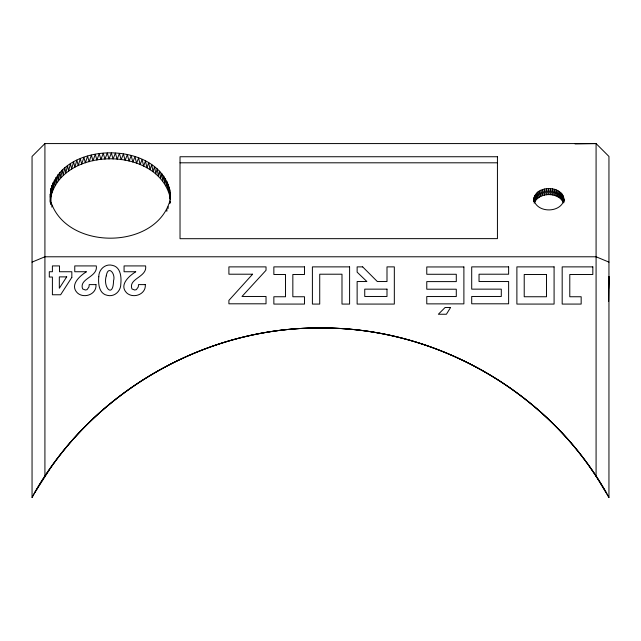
<?xml version="1.0" encoding="UTF-8"?>
<svg xmlns="http://www.w3.org/2000/svg" width="641" height="641" viewBox="0 0 641 641"><rect width="100%" height="100%" fill="white"/><g stroke="black" fill="none" stroke-linecap="round" stroke-linejoin="round"><path stroke-width="0.96" d="M50.302 196.907C53.716 137.27 170.21 138.304 170.362 199.159M51.088 196.226L51.136 188.27L51.544 194.191L50.327 201.971L50.31 193.975L50.479 200.12L51.136 188.27M51.12 204.439L50.31 193.975M608.63 301.542L608.95 276.543L608.63 288.554M50.551 202.476L50.591 199.704L50.639 202.684M170.129 202.973L170.177 201.09M563.856 201.058C564.825 183.959 531.774 184.576 533.921 201.955M169.753 203.005L170.378 195.409L170.346 199.111L170.242 192.54L170.25 199.079M51.953 185.465L51.544 194.191C66.664 145.972 158.063 147.077 170.065 197.164L169.833 189.688L169.52 194.319L169.152 186.86L168.695 191.499L168.198 184.071L167.605 188.726L166.981 181.339L166.251 186.01L165.514 178.663L164.641 183.366L163.784 176.067L162.782 180.81L161.82 173.559L160.683 178.342L159.617 171.155L158.351 175.987L157.189 168.855L155.803 173.743L154.545 166.676L153.039 171.628L151.701 164.633L150.082 169.657L148.664 162.726L146.949 167.822L145.459 160.971L143.64 166.147L142.094 159.377L140.179 164.633L138.576 157.942L136.581 163.287L134.939 156.676L132.863 162.117L131.181 155.595L129.041 161.131L127.335 154.689L125.131 160.322L123.409 153.968L121.157 159.713L119.418 153.439L117.135 159.288L115.396 153.103L113.08 159.056L111.342 152.959L109.01 159.024L107.287 153.007L104.948 159.184L103.241 153.247L100.909 159.537L99.235 153.68L96.911 160.09L95.277 154.305L92.977 160.827L91.391 155.114L89.123 161.748L87.585 156.116L85.365 162.854L83.883 157.285L81.728 164.144L80.301 158.639L78.218 165.594L76.864 160.154L74.853 167.213L73.571 161.836L71.656 168.992L70.454 163.663L68.635 170.923L67.513 165.642L65.799 172.99L64.765 167.75L63.179 175.185L62.225 169.993L60.767 177.501L59.909 172.341L58.579 179.929L57.826 174.801L56.64 182.461L55.975 177.357L54.942 185.073L54.381 179.993L53.499 187.765L53.035 182.701L52.746 189.96L51.953 185.465L52.097 192.1M563.679 202.476L563.912 199.199L563.912 200.937M51.024 204.295L51.136 202.548C67.513 250.447 155.13 250.118 169.833 201.13L169.921 202.989M51.833 207.115L51.953 205.36M168.046 208.613L168.198 206.747M166.804 211.346L166.981 209.479M563.776 200.617C559.905 213.237 536.918 212.996 533.921 199.912M534.193 203.149C538.809 191.915 558.055 191.747 563.383 202.46L563.383 196.394L563.727 202.917M32.05 497.424C88.314 394.327 203.029 326.894 320.5 328.008C437.971 326.894 552.686 394.327 608.95 497.424L608.95 156.444L596.082 143.576L44.918 143.576L32.05 156.444L32.05 497.424C88.33 394.319 203.037 326.934 320.5 328.008C436.056 326.99 549.049 392.108 606.17 492.544M34.83 492.544L50.319 468.339M50.158 468.563C111.286 380.121 217.796 325.724 325.283 328.048C429.558 328.881 531.501 382.821 590.842 468.563M32.05 262.113L44.918 256.785L596.082 256.785L608.95 262.113M575.057 143.904L596.082 143.576L596.082 476.255L608.95 497.424M180.025 162.806L497.432 162.806M590.682 468.339L596.082 476.255M563.383 202.46L562.726 195.056L562.726 201.122L561.82 193.79L561.82 199.856L560.683 192.621L560.683 198.686L559.337 191.571L559.337 197.636L557.806 190.657L557.806 196.723L556.116 189.888L556.116 195.962L554.297 189.295L554.297 195.361L552.382 188.879L552.382 194.944L550.403 188.638L550.403 194.704L548.4 188.59L548.4 194.656L546.404 188.734L546.404 194.8L544.449 189.063L544.449 195.128L542.582 189.576L542.582 195.641L540.82 190.257L540.82 196.322L539.209 191.098L539.209 197.164L537.767 192.084L537.767 198.149L536.525 193.189L536.525 199.263L535.499 194.415L535.499 200.481L534.722 195.721L534.722 201.787L534.193 197.083L534.193 201.418M533.921 198.494L534.081 201.29M51.136 202.548L51.224 204.543M50.31 196.843L50.407 202.436M50.319 199.72L50.327 202.588M563.776 197.789L563.776 201.25M44.918 143.576L44.918 476.255M98.794 276.776C98.081 283.594 98.946 293.682 107.191 295.317C114.427 297.288 120.941 291.094 120.812 283.915C121.518 277.104 120.676 267.017 112.447 265.358C105.204 263.395 98.666 269.581 98.794 276.776M106.286 275.846C102.656 287.464 113.225 298.682 113.537 280.758C115.909 273.667 107.984 264.605 106.286 275.846M95.982 284.612C96.887 294.291 84.219 298.954 77.489 293.017C69.364 285.077 79.716 275.934 86.495 271.736L74.757 271.736L74.757 265.919L96.286 265.919C98.185 277.208 78.595 278.418 82.673 288.963L85.325 290.004L87.016 289.668L88.963 286.952L89.203 284.596L95.982 284.612M145.299 284.612C146.204 294.291 133.536 298.954 126.806 293.017C118.681 285.077 129.033 275.934 135.812 271.736L124.074 271.736L124.074 265.919L145.603 265.919C147.502 277.208 127.912 278.418 131.99 288.963L134.642 290.004L136.333 289.668L138.28 286.952L138.52 284.596L145.299 284.612M450.591 307.48L446.392 314.25L438.356 314.25L445.11 307.48L450.591 307.48M71.832 277.369L60.631 294.764L52.402 294.764L52.402 277.04L49.301 277.04L49.301 271.736L52.402 271.736L52.402 265.919L59.509 265.919L59.509 271.736L71.832 271.736L71.832 277.369M66.688 276.88L59.325 288.25L59.325 276.88L66.688 276.88M252.586 274.212L228.901 300.389L228.901 303.802L266.031 303.802L266.031 296.471L241.986 296.471L266.031 270.294L266.031 266.88L228.901 266.88L228.901 274.212L252.586 274.212M497.432 156.741L180.025 156.741L180.025 238.7L497.432 238.628L497.432 156.741M304.507 266.88L273.851 266.88L273.851 274.484L285.517 274.484L285.517 296.751L273.851 296.751L273.851 304.074L304.507 304.074L304.507 296.751L292.841 296.751L292.841 274.484L304.507 274.484L304.507 266.88M349.593 266.88L312.399 266.88L312.399 304.074L319.723 304.074L319.723 274.212L341.99 274.212L341.99 304.074L349.593 304.074L349.593 266.88M362.678 266.88L357.133 266.88L357.133 272.145L366.876 281.535L357.133 281.535L357.133 304.074L394.327 304.074L394.327 266.88L386.996 266.88L386.996 281.535L377.325 281.535L362.678 266.88M463.892 266.952L426.77 266.952L426.77 274.276L456.288 274.276L456.288 281.607L426.77 281.607L426.77 289.211L456.288 289.211L456.288 296.543L426.77 296.543L426.77 303.866L463.892 303.866L463.892 266.952M508.625 266.88L471.704 266.88L471.704 289.147L501.294 289.147L501.294 296.471L471.704 296.471L471.704 303.802L508.625 303.802L508.625 281.535L479.035 281.535L479.035 274.212L508.625 274.212L508.625 266.88M554.088 266.88L516.886 266.88L516.886 304.074L554.088 304.074L554.088 266.88M592.829 266.88L562.181 266.88L562.181 304.074L581.163 304.074L581.163 296.751L569.785 296.751L569.785 274.484L592.829 274.484L592.829 266.88M546.485 274.484L524.218 274.484L524.218 296.751L546.485 296.751L546.485 274.484M386.996 289.147L364.737 289.147L364.737 296.471L386.996 296.471L386.996 289.147"/></g></svg>
